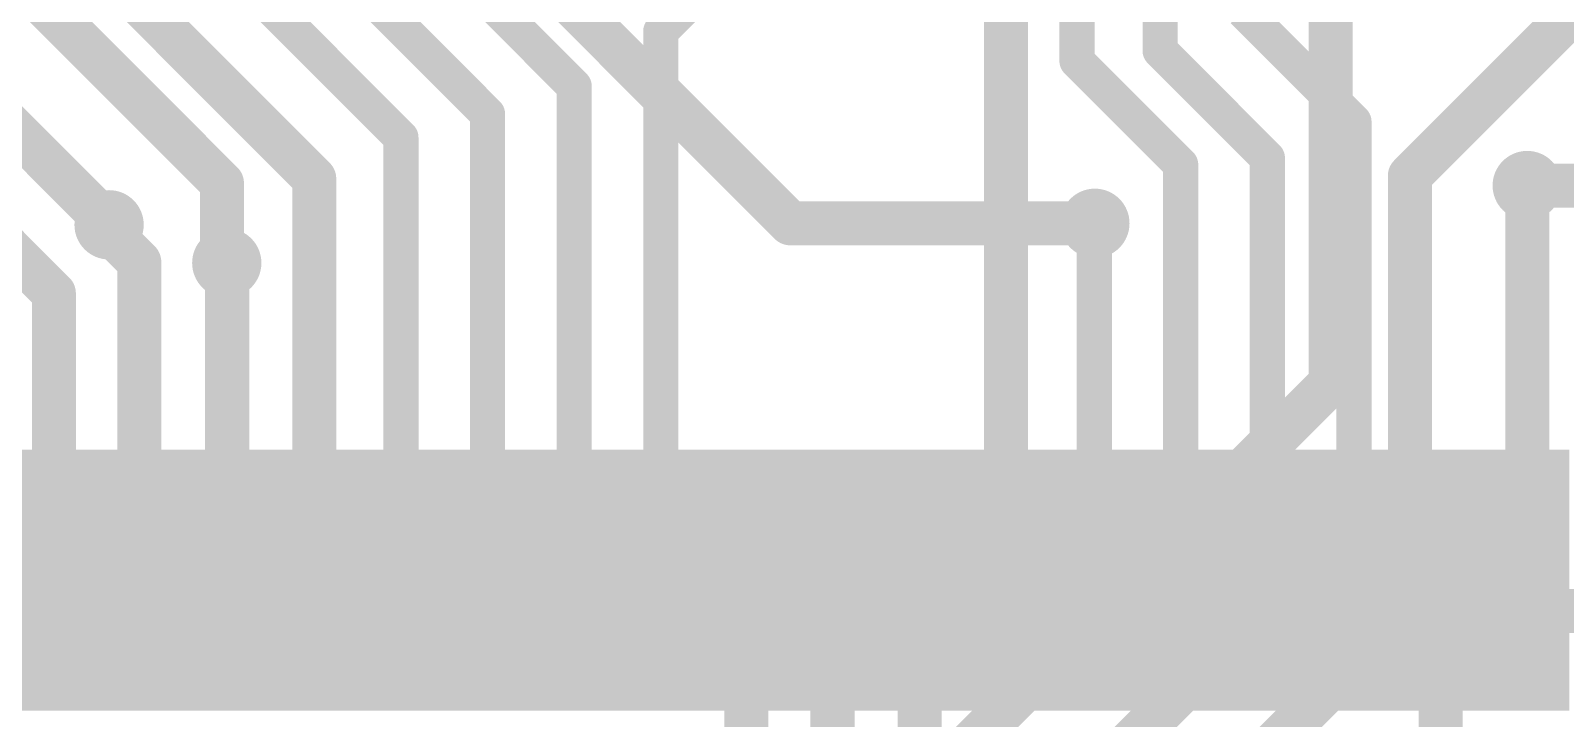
# Model space of a CAD drawing. Header units: millimetres. Extents: x -0.27 to 3.22, y -0.27 to 1.91.
# Drawn here: x 1.8704 to 2.2191, y 0.1647 to 0.3207 of the extents above; entities that cross this region are included whole.
import ezdxf

# ---------------------------------------------------------------- set-up
doc = ezdxf.new("R2010")
doc.units = ezdxf.units.MM
doc.header["$MEASUREMENT"] = 0
for name, color, linetype in [('BottomLayer', 5, 'Continuous'), ('TopLayer', 1, 'Continuous'), ('TopPaste', 8, 'Continuous'), ('TopSolder', 216, 'Continuous'), ('ViaHoleLayer', 16, 'Continuous')]:
    doc.layers.add(name, color=color, linetype=linetype)

# ---------------------------------------------------------------- blocks, each defined once
blk = doc.blocks.new('046288080000846__2')
at = {"layer": 'TopLayer'}
for points in [[(0.09449, 0.08563), (0.08268, 0.08563), (0.08268, 0.13681), (0.09449, 0.13681)], [(0.11417, 0.08563), (0.10236, 0.08563), (0.10236, 0.13681), (0.11417, 0.13681)], [(0.13386, 0.08563), (0.12205, 0.08563), (0.12205, 0.13681), (0.13386, 0.13681)], [(0.15354, 0.08563), (0.14173, 0.08563), (0.14173, 0.13681), (0.15354, 0.13681)], [(0.17323, 0.08563), (0.16142, 0.08563), (0.16142, 0.13681), (0.17323, 0.13681)], [(0.19291, 0.08563), (0.1811, 0.08563), (0.1811, 0.13681), (0.19291, 0.13681)], [(0.2126, 0.08563), (0.20079, 0.08563), (0.20079, 0.13681), (0.2126, 0.13681)], [(0.23228, 0.08563), (0.22047, 0.08563), (0.22047, 0.13681), (0.23228, 0.13681)], [(0.25197, 0.08563), (0.24016, 0.08563), (0.24016, 0.13681), (0.25197, 0.13681)], [(0.27165, 0.08563), (0.25984, 0.08563), (0.25984, 0.13681), (0.27165, 0.13681)], [(0.29134, 0.08563), (0.27953, 0.08563), (0.27953, 0.13681), (0.29134, 0.13681)], [(0.31102, 0.08563), (0.29921, 0.08563), (0.29921, 0.13681), (0.31102, 0.13681)], [(0.33071, 0.08563), (0.3189, 0.08563), (0.3189, 0.13681), (0.33071, 0.13681)], [(0.35039, 0.08563), (0.33858, 0.08563), (0.33858, 0.13681), (0.35039, 0.13681)], [(0.37008, 0.08563), (0.35827, 0.08563), (0.35827, 0.13681), (0.37008, 0.13681)], [(0.38976, 0.08563), (0.37795, 0.08563), (0.37795, 0.13681), (0.38976, 0.13681)], [(0.40945, 0.08563), (0.39764, 0.08563), (0.39764, 0.13681), (0.40945, 0.13681)], [(0.42913, 0.08563), (0.41732, 0.08563), (0.41732, 0.13681), (0.42913, 0.13681)]]:
    blk.add_hatch(color=1, dxfattribs=at).paths.add_polyline_path(points)
at = {"layer": 'TopPaste'}
for points in [[(0.09449, 0.08563), (0.08268, 0.08563), (0.08268, 0.13681), (0.09449, 0.13681)], [(0.11417, 0.08563), (0.10236, 0.08563), (0.10236, 0.13681), (0.11417, 0.13681)], [(0.13386, 0.08563), (0.12205, 0.08563), (0.12205, 0.13681), (0.13386, 0.13681)], [(0.15354, 0.08563), (0.14173, 0.08563), (0.14173, 0.13681), (0.15354, 0.13681)], [(0.17323, 0.08563), (0.16142, 0.08563), (0.16142, 0.13681), (0.17323, 0.13681)], [(0.19291, 0.08563), (0.1811, 0.08563), (0.1811, 0.13681), (0.19291, 0.13681)], [(0.2126, 0.08563), (0.20079, 0.08563), (0.20079, 0.13681), (0.2126, 0.13681)], [(0.23228, 0.08563), (0.22047, 0.08563), (0.22047, 0.13681), (0.23228, 0.13681)], [(0.25197, 0.08563), (0.24016, 0.08563), (0.24016, 0.13681), (0.25197, 0.13681)], [(0.27165, 0.08563), (0.25984, 0.08563), (0.25984, 0.13681), (0.27165, 0.13681)], [(0.29134, 0.08563), (0.27953, 0.08563), (0.27953, 0.13681), (0.29134, 0.13681)], [(0.31102, 0.08563), (0.29921, 0.08563), (0.29921, 0.13681), (0.31102, 0.13681)], [(0.33071, 0.08563), (0.3189, 0.08563), (0.3189, 0.13681), (0.33071, 0.13681)], [(0.35039, 0.08563), (0.33858, 0.08563), (0.33858, 0.13681), (0.35039, 0.13681)], [(0.37008, 0.08563), (0.35827, 0.08563), (0.35827, 0.13681), (0.37008, 0.13681)], [(0.38976, 0.08563), (0.37795, 0.08563), (0.37795, 0.13681), (0.38976, 0.13681)], [(0.40945, 0.08563), (0.39764, 0.08563), (0.39764, 0.13681), (0.40945, 0.13681)], [(0.42913, 0.08563), (0.41732, 0.08563), (0.41732, 0.13681), (0.42913, 0.13681)]]:
    blk.add_hatch(color=8, dxfattribs=at).paths.add_polyline_path(points)
at = {"layer": 'TopSolder'}
for points in [[(0.09849, 0.08163), (0.07868, 0.08163), (0.07868, 0.14081), (0.09849, 0.14081)], [(0.11817, 0.08163), (0.09836, 0.08163), (0.09836, 0.14081), (0.11817, 0.14081)], [(0.13786, 0.08163), (0.11805, 0.08163), (0.11805, 0.14081), (0.13786, 0.14081)], [(0.15754, 0.08163), (0.13773, 0.08163), (0.13773, 0.14081), (0.15754, 0.14081)], [(0.17723, 0.08163), (0.15742, 0.08163), (0.15742, 0.14081), (0.17723, 0.14081)], [(0.19691, 0.08163), (0.1771, 0.08163), (0.1771, 0.14081), (0.19691, 0.14081)], [(0.2166, 0.08163), (0.19679, 0.08163), (0.19679, 0.14081), (0.2166, 0.14081)], [(0.23628, 0.08163), (0.21647, 0.08163), (0.21647, 0.14081), (0.23628, 0.14081)], [(0.25597, 0.08163), (0.23616, 0.08163), (0.23616, 0.14081), (0.25597, 0.14081)], [(0.27565, 0.08163), (0.25584, 0.08163), (0.25584, 0.14081), (0.27565, 0.14081)], [(0.29534, 0.08163), (0.27553, 0.08163), (0.27553, 0.14081), (0.29534, 0.14081)], [(0.31502, 0.08163), (0.29521, 0.08163), (0.29521, 0.14081), (0.31502, 0.14081)], [(0.33471, 0.08163), (0.3149, 0.08163), (0.3149, 0.14081), (0.33471, 0.14081)], [(0.35439, 0.08163), (0.33458, 0.08163), (0.33458, 0.14081), (0.35439, 0.14081)], [(0.37408, 0.08163), (0.35427, 0.08163), (0.35427, 0.14081), (0.37408, 0.14081)], [(0.39376, 0.08163), (0.37395, 0.08163), (0.37395, 0.14081), (0.39376, 0.14081)], [(0.41345, 0.08163), (0.39364, 0.08163), (0.39364, 0.14081), (0.41345, 0.14081)], [(0.43313, 0.08163), (0.41332, 0.08163), (0.41332, 0.14081), (0.43313, 0.14081)]]:
    blk.add_hatch(color=216, dxfattribs=at).paths.add_polyline_path(points)

msp = doc.modelspace()

# ---------------------------------------------------------------- hatches: boundary and pattern name
at = {"layer": 'BottomLayer'}
h = msp.add_hatch(color=5, dxfattribs=at)
edge = h.paths.add_edge_path()
edge.add_arc((2.21043, 0.28557), 0.00787, 0, 360)
h = msp.add_hatch(color=5, dxfattribs=at)
edge = h.paths.add_edge_path()
edge.add_arc((1.88823, 0.27666), 0.00787, 0, 360)
h = msp.add_hatch(color=5, dxfattribs=at)
edge = h.paths.add_edge_path()
edge.add_arc((2.1122, 0.277), 0.00787, 0, 360)
h = msp.add_hatch(color=5, dxfattribs=at)
edge = h.paths.add_edge_path()
edge.add_arc((1.91497, 0.268), 0.00787, 0, 360)
at = {"layer": 'TopLayer'}
h = msp.add_hatch(color=1, dxfattribs=at)
edge = h.paths.add_edge_path()
edge.add_arc((2.21043, 0.28557), 0.00787, 0, 360)
h = msp.add_hatch(color=1, dxfattribs=at)
edge = h.paths.add_edge_path()
edge.add_arc((1.88823, 0.27666), 0.00787, 0, 360)
h = msp.add_hatch(color=1, dxfattribs=at)
edge = h.paths.add_edge_path()
edge.add_arc((2.1122, 0.277), 0.00787, 0, 360)
h = msp.add_hatch(color=1, dxfattribs=at)
edge = h.paths.add_edge_path()
edge.add_arc((1.91497, 0.268), 0.00787, 0, 360)
at = {"layer": 'ViaHoleLayer'}
h = msp.add_hatch(color=16, dxfattribs=at)
edge = h.paths.add_edge_path()
edge.add_arc((2.21043, 0.28557), 0.00394, 0, 360)
h = msp.add_hatch(color=16, dxfattribs=at)
edge = h.paths.add_edge_path()
edge.add_arc((1.88823, 0.27666), 0.00394, 0, 360)
h = msp.add_hatch(color=16, dxfattribs=at)
edge = h.paths.add_edge_path()
edge.add_arc((2.1122, 0.277), 0.00394, 0, 360)
h = msp.add_hatch(color=16, dxfattribs=at)
edge = h.paths.add_edge_path()
edge.add_arc((1.91497, 0.268), 0.00394, 0, 360)

# ---------------------------------------------------------------- linework, layer by layer
at = {"layer": 'BottomLayer', "const_width": 0.01}
for points in [[(2.18376, 0.28776), (2.36367, 0.46767)], [(1.762, 0.438), (1.91387, 0.28613)], [(1.739, 0.426), (1.88823, 0.27677)], [(1.964, 0.356), (2.043, 0.277)], [(2.16576, 0.24076), (2.16576, 0.34257)], [(1.91387, 0.2691), (1.91387, 0.28613)], [(2.18376, 0.22272), (2.18376, 0.28776)], [(2.21043, 0.28557), (2.23124, 0.28557)], [(1.88823, 0.27666), (1.88823, 0.27677)], [(2.043, 0.277), (2.1122, 0.277)], [(1.91387, 0.2691), (1.91497, 0.268)], [(2.07246, 0.14746), (2.16576, 0.24076)], [(2.08304, 0.122), (2.18376, 0.22272)], [(2.08737, 0.09337), (2.183, 0.189)], [(2.183, 0.189), (2.329, 0.189)]]:
    msp.add_lwpolyline(points, dxfattribs=at)
at = {"layer": 'BottomLayer', "const_width": 0.005}
for points in [[(1.91137, 0.28613, 1), (1.91637, 0.28613, 1)], [(1.91137, 0.28613, 1), (1.91637, 0.28613, 1)], [(2.18126, 0.28776, 1), (2.18626, 0.28776, 1)], [(2.18126, 0.28776, 1), (2.18626, 0.28776, 1)], [(2.20793, 0.28557, 1), (2.21293, 0.28557, 1)], [(1.88573, 0.27677, 1), (1.89073, 0.27677, 1)], [(1.88573, 0.27677, 1), (1.89073, 0.27677, 1)], [(1.88573, 0.27666, 1), (1.89073, 0.27666, 1)], [(2.0405, 0.277, 1), (2.0455, 0.277, 1)], [(2.0405, 0.277, 1), (2.0455, 0.277, 1)], [(2.1097, 0.277, 1), (2.1147, 0.277, 1)], [(1.91137, 0.2691, 1), (1.91637, 0.2691, 1)], [(1.91137, 0.2691, 1), (1.91637, 0.2691, 1)], [(1.91247, 0.268, 1), (1.91747, 0.268, 1)], [(2.16326, 0.24076, 1), (2.16826, 0.24076, 1)], [(2.16326, 0.24076, 1), (2.16826, 0.24076, 1)], [(2.18126, 0.22272, 1), (2.18626, 0.22272, 1)], [(2.18126, 0.22272, 1), (2.18626, 0.22272, 1)], [(2.1805, 0.189, 1), (2.1855, 0.189, 1)], [(2.1805, 0.189, 1), (2.1855, 0.189, 1)]]:
    msp.add_lwpolyline(points, format="xyb", close=True, dxfattribs=at)
at = {"layer": 'TopLayer'}
for points, const_width in [([(2.01358, 0.32058), (2.11, 0.417)], 0.008), ([(1.891, 0.411), (1.9939, 0.3081)], 0.008), ([(1.876, 0.4), (1.97421, 0.30179)], 0.008), ([(1.861, 0.39), (1.95453, 0.29647)], 0.008), ([(2.092, 0.22012), (2.092, 0.37637)], 0.01), ([(2.10814, 0.31386), (2.10814, 0.36914)], 0.008), ([(2.12702, 0.3162), (2.12702, 0.35442)], 0.008), ([(1.895, 0.327), (1.93484, 0.28716)], 0.01), ([(2.14589, 0.32524), (2.17106, 0.30006)], 0.008), ([(2.01358, 0.22044), (2.01358, 0.32058)], 0.008), ([(2.10814, 0.31386), (2.13169, 0.29031)], 0.008), ([(2.12702, 0.3162), (2.15138, 0.29184)], 0.008), ([(1.9939, 0.22044), (1.9939, 0.3081)], 0.008), ([(1.97421, 0.22044), (1.97421, 0.30179)], 0.008), ([(2.17106, 0.22044), (2.17106, 0.30006)], 0.008), ([(1.95453, 0.22044), (1.95453, 0.29647)], 0.008), ([(2.13169, 0.22044), (2.13169, 0.29031)], 0.008), ([(2.15138, 0.22044), (2.15138, 0.29184)], 0.008), ([(1.93484, 0.22044), (1.93484, 0.28716)], 0.01), ([(2.21043, 0.22044), (2.21043, 0.28557)], 0.01), ([(1.85729, 0.27949), (1.87569, 0.2611)], 0.01), ([(1.88823, 0.27511), (1.88823, 0.27666)], 0.01), ([(1.88823, 0.27511), (1.89509, 0.26824)], 0.01), ([(2.1121, 0.27691), (2.1122, 0.277)], 0.008), ([(2.1121, 0.22054), (2.1121, 0.27691)], 0.008), ([(1.89509, 0.22082), (1.89509, 0.26824)], 0.01), ([(1.91497, 0.268), (1.91506, 0.26791)], 0.01), ([(1.91506, 0.22054), (1.91506, 0.26791)], 0.01), ([(1.87569, 0.22054), (1.87569, 0.2611)], 0.01), ([(1.89509, 0.22082), (1.89547, 0.22044)], 0.01), ([(1.91506, 0.22054), (1.91516, 0.22044)], 0.01), ([(2.09196, 0.22008), (2.092, 0.22012)], 0.01), ([(2.11201, 0.22044), (2.1121, 0.22054)], 0.008), ([(2.03291, 0.19601), (2.033, 0.19591)], 0.01), ([(2.033, 0.09418), (2.033, 0.19591)], 0.01), ([(2.05259, 0.122), (2.05259, 0.19601)], 0.01), ([(2.19075, 0.15502), (2.19075, 0.19601)], 0.01), ([(2.072, 0.18136), (2.07237, 0.18099)], 0.01), ([(2.07237, 0.14709), (2.07237, 0.18099)], 0.01)]:
    msp.add_lwpolyline(points, dxfattribs=dict(at, const_width=const_width))
for points, const_width in [([(2.01158, 0.32058, 1), (2.01558, 0.32058, 1)], 0.004), ([(2.01158, 0.32058, 1), (2.01558, 0.32058, 1)], 0.004), ([(2.10614, 0.31386, 1), (2.11014, 0.31386, 1)], 0.004), ([(2.10614, 0.31386, 1), (2.11014, 0.31386, 1)], 0.004), ([(2.12502, 0.3162, 1), (2.12902, 0.3162, 1)], 0.004), ([(2.12502, 0.3162, 1), (2.12902, 0.3162, 1)], 0.004), ([(1.9919, 0.3081, 1), (1.9959, 0.3081, 1)], 0.004), ([(1.9919, 0.3081, 1), (1.9959, 0.3081, 1)], 0.004), ([(1.97221, 0.30179, 1), (1.97621, 0.30179, 1)], 0.004), ([(1.97221, 0.30179, 1), (1.97621, 0.30179, 1)], 0.004), ([(2.16906, 0.30006, 1), (2.17306, 0.30006, 1)], 0.004), ([(2.16906, 0.30006, 1), (2.17306, 0.30006, 1)], 0.004), ([(1.95253, 0.29647, 1), (1.95653, 0.29647, 1)], 0.004), ([(1.95253, 0.29647, 1), (1.95653, 0.29647, 1)], 0.004), ([(2.12969, 0.29031, 1), (2.13369, 0.29031, 1)], 0.004), ([(2.12969, 0.29031, 1), (2.13369, 0.29031, 1)], 0.004), ([(2.14938, 0.29184, 1), (2.15338, 0.29184, 1)], 0.004), ([(2.14938, 0.29184, 1), (2.15338, 0.29184, 1)], 0.004), ([(1.93234, 0.28716, 1), (1.93734, 0.28716, 1)], 0.005), ([(1.93234, 0.28716, 1), (1.93734, 0.28716, 1)], 0.005), ([(2.20793, 0.28557, 1), (2.21293, 0.28557, 1)], 0.005), ([(1.88573, 0.27666, 1), (1.89073, 0.27666, 1)], 0.005), ([(1.88573, 0.27511, 1), (1.89073, 0.27511, 1)], 0.005), ([(1.88573, 0.27511, 1), (1.89073, 0.27511, 1)], 0.005), ([(2.1101, 0.27691, 1), (2.1141, 0.27691, 1)], 0.004), ([(2.1101, 0.27691, 1), (2.1141, 0.27691, 1)], 0.004), ([(2.1102, 0.277, 1), (2.1142, 0.277, 1)], 0.004), ([(1.89259, 0.26824, 1), (1.89759, 0.26824, 1)], 0.005), ([(1.89259, 0.26824, 1), (1.89759, 0.26824, 1)], 0.005), ([(1.91247, 0.268, 1), (1.91747, 0.268, 1)], 0.005), ([(1.91256, 0.26791, 1), (1.91756, 0.26791, 1)], 0.005), ([(1.91256, 0.26791, 1), (1.91756, 0.26791, 1)], 0.005), ([(1.87319, 0.2611, 1), (1.87819, 0.2611, 1)], 0.005), ([(1.87319, 0.2611, 1), (1.87819, 0.2611, 1)], 0.005), ([(1.87319, 0.22054, 1), (1.87819, 0.22054, 1)], 0.005), ([(1.89259, 0.22082, 1), (1.89759, 0.22082, 1)], 0.005), ([(1.89259, 0.22082, 1), (1.89759, 0.22082, 1)], 0.005), ([(1.89297, 0.22044, 1), (1.89797, 0.22044, 1)], 0.005), ([(1.91256, 0.22054, 1), (1.91756, 0.22054, 1)], 0.005), ([(1.91256, 0.22054, 1), (1.91756, 0.22054, 1)], 0.005), ([(1.91266, 0.22044, 1), (1.91766, 0.22044, 1)], 0.005), ([(1.93234, 0.22044, 1), (1.93734, 0.22044, 1)], 0.005), ([(1.95253, 0.22044, 1), (1.95653, 0.22044, 1)], 0.004), ([(1.97221, 0.22044, 1), (1.97621, 0.22044, 1)], 0.004), ([(1.9919, 0.22044, 1), (1.9959, 0.22044, 1)], 0.004), ([(2.01158, 0.22044, 1), (2.01558, 0.22044, 1)], 0.004), ([(2.08946, 0.22008, 1), (2.09446, 0.22008, 1)], 0.005), ([(2.0895, 0.22012, 1), (2.0945, 0.22012, 1)], 0.005), ([(2.0895, 0.22012, 1), (2.0945, 0.22012, 1)], 0.005), ([(2.11001, 0.22044, 1), (2.11401, 0.22044, 1)], 0.004), ([(2.1101, 0.22054, 1), (2.1141, 0.22054, 1)], 0.004), ([(2.1101, 0.22054, 1), (2.1141, 0.22054, 1)], 0.004), ([(2.12969, 0.22044, 1), (2.13369, 0.22044, 1)], 0.004), ([(2.14938, 0.22044, 1), (2.15338, 0.22044, 1)], 0.004), ([(2.16906, 0.22044, 1), (2.17306, 0.22044, 1)], 0.004), ([(2.20793, 0.22044, 1), (2.21293, 0.22044, 1)], 0.005), ([(2.03041, 0.19601, 1), (2.03541, 0.19601, 1)], 0.005), ([(2.0305, 0.19591, 1), (2.0355, 0.19591, 1)], 0.005), ([(2.0305, 0.19591, 1), (2.0355, 0.19591, 1)], 0.005), ([(2.05009, 0.19601, 1), (2.05509, 0.19601, 1)], 0.005), ([(2.18825, 0.19601, 1), (2.19325, 0.19601, 1)], 0.005), ([(2.0695, 0.18136, 1), (2.0745, 0.18136, 1)], 0.005), ([(2.06987, 0.18099, 1), (2.07487, 0.18099, 1)], 0.005), ([(2.06987, 0.18099, 1), (2.07487, 0.18099, 1)], 0.005)]:
    msp.add_lwpolyline(points, format="xyb", close=True, dxfattribs=dict(at, const_width=const_width))

# ---------------------------------------------------------------- block references
msp.add_blockref('046288080000846__2', (1.78684, 0.08479))

doc.saveas('drawing.dxf')
